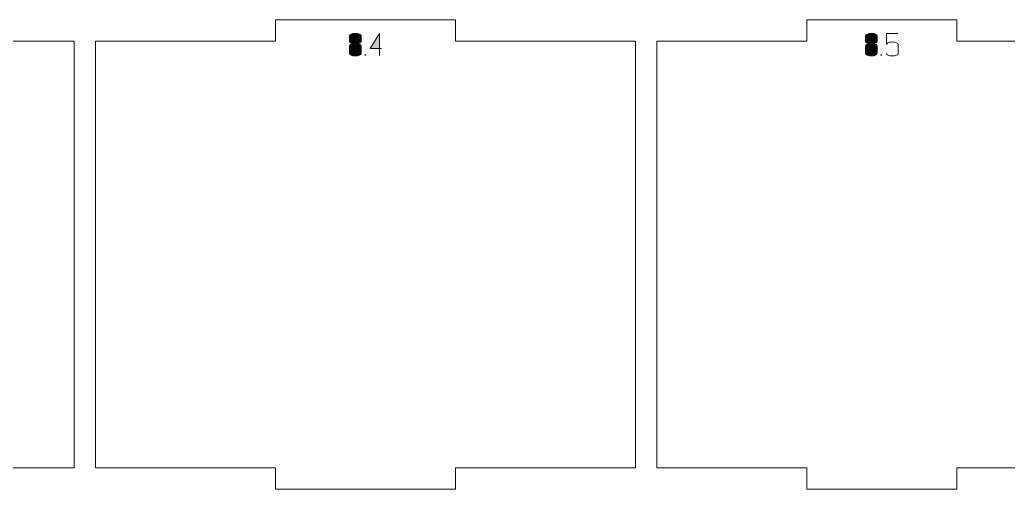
# Model space of a CAD drawing. Header units: centimetres. Extents: x -158 to 228, y -202 to 254.
# Drawn here: x 84.7 to 98.61, y -106.24 to -99.64 of the extents above; entities that cross this region are included whole.
import ezdxf

# ---------------------------------------------------------------- set-up
doc = ezdxf.new("R2010")
doc.units = ezdxf.units.CM
doc.header["$MEASUREMENT"] = 0
doc.layers.add('Capa 1', color=7, linetype='Continuous')

msp = doc.modelspace()

# ---------------------------------------------------------------- hatches: boundary and pattern name
at = {"layer": 'Capa 1', "true_color": 0x3e4095}
h = msp.add_hatch(color=175, dxfattribs=at)
edge = h.paths.add_edge_path()
edge.add_spline(control_points=[(89.33751, -99.94495), (89.33751, -99.9529), (89.34317, -99.96008), (89.35448, -99.9665), (89.36579, -99.97292), (89.38765, -99.9772), (89.42006, -99.97934), (89.45247, -99.9772), (89.47433, -99.97292), (89.48564, -99.9665), (89.49695, -99.96008), (89.50261, -99.9529), (89.50261, -99.94495), (89.50261, -99.94495), (89.50261, -99.87065), (89.50261, -99.87065), (89.50261, -99.86087), (89.49474, -99.85254), (89.47899, -99.84566), (89.46325, -99.83878), (89.4436, -99.83534), (89.42006, -99.83534), (89.39652, -99.83534), (89.37687, -99.83878), (89.36113, -99.84566), (89.34538, -99.85254), (89.33751, -99.86087), (89.33751, -99.87065), (89.33751, -99.87065), (89.33751, -99.94495), (89.33751, -99.94495)], knot_values=[0, 0, 0, 0, 0.1, 0.1, 0.1, 0.2, 0.2, 0.2, 0.3, 0.3, 0.3, 0.4, 0.4, 0.4, 0.5, 0.5, 0.5, 0.6, 0.6, 0.6, 0.7, 0.7, 0.7, 0.8, 0.8, 0.8, 0.9, 0.9, 0.9, 1, 1, 1, 1], degree=3, periodic=1)
h = msp.add_hatch(color=175, dxfattribs=at)
edge = h.paths.add_edge_path()
edge.add_spline(control_points=[(89.42006, -100.15178), (89.39652, -100.15178), (89.37687, -100.14834), (89.36113, -100.14146), (89.34538, -100.13458), (89.33751, -100.12625), (89.33751, -100.11647), (89.33751, -100.11647), (89.33751, -100.01328), (89.33751, -100.01328), (89.33751, -100.00502), (89.34317, -99.99784), (89.35448, -99.99173), (89.36579, -99.98561), (89.38765, -99.98148), (89.42006, -99.97934), (89.38765, -99.9772), (89.36579, -99.97292), (89.35448, -99.9665), (89.34317, -99.96008), (89.33751, -99.9529), (89.33751, -99.94495), (89.33751, -99.94495), (89.33751, -99.87065), (89.33751, -99.87065), (89.33751, -99.86087), (89.34538, -99.85254), (89.36113, -99.84566), (89.37687, -99.83878), (89.39652, -99.83534), (89.42006, -99.83534), (89.4436, -99.83534), (89.46325, -99.83878), (89.47899, -99.84566), (89.49474, -99.85254), (89.50261, -99.86087), (89.50261, -99.87065), (89.50261, -99.87065), (89.50261, -99.94495), (89.50261, -99.94495), (89.50261, -99.9529), (89.49695, -99.96008), (89.48564, -99.9665), (89.47433, -99.97292), (89.45247, -99.9772), (89.42006, -99.97934), (89.45247, -99.98148), (89.47433, -99.98561), (89.48564, -99.99173), (89.49695, -99.99784), (89.50261, -100.00502), (89.50261, -100.01328), (89.50261, -100.01328), (89.50261, -100.11647), (89.50261, -100.11647), (89.50261, -100.12625), (89.49474, -100.13458), (89.47899, -100.14146), (89.46325, -100.14834), (89.4436, -100.15178), (89.42006, -100.15178)], knot_values=[0, 0, 0, 0, 0.05, 0.05, 0.05, 0.1, 0.1, 0.1, 0.15, 0.15, 0.15, 0.2, 0.2, 0.2, 0.25, 0.25, 0.25, 0.3, 0.3, 0.3, 0.35, 0.35, 0.35, 0.4, 0.4, 0.4, 0.45, 0.45, 0.45, 0.5, 0.5, 0.5, 0.55, 0.55, 0.55, 0.6, 0.6, 0.6, 0.65, 0.65, 0.65, 0.7, 0.7, 0.7, 0.75, 0.75, 0.75, 0.8, 0.8, 0.8, 0.85, 0.85, 0.85, 0.9, 0.9, 0.9, 0.95, 0.95, 0.95, 1, 1, 1, 1], degree=3, periodic=1)
h = msp.add_hatch(color=175, dxfattribs=at)
edge = h.paths.add_edge_path()
edge.add_spline(control_points=[(89.76081, -100.04722), (89.76081, -100.04722), (89.76081, -99.83488), (89.76081, -99.83488), (89.76081, -99.83488), (89.63102, -100.04722), (89.63102, -100.04722), (89.63102, -100.04722), (89.76081, -100.04722), (89.76081, -100.04722)], knot_values=[0, 0, 0, 0, 0.33333333, 0.33333333, 0.33333333, 0.66666667, 0.66666667, 0.66666667, 1, 1, 1, 1], degree=3, periodic=1)
h = msp.add_hatch(color=175, dxfattribs=at)
edge = h.paths.add_edge_path()
edge.add_spline(control_points=[(89.76081, -100.04722), (89.76081, -100.04722), (89.76081, -100.15178), (89.76081, -100.15178), (89.76081, -100.15178), (89.76081, -100.04722), (89.76081, -100.04722), (89.76081, -100.04722), (89.63102, -100.04722), (89.63102, -100.04722), (89.63102, -100.04722), (89.76081, -99.83488), (89.76081, -99.83488), (89.76081, -99.83488), (89.76081, -100.04722), (89.76081, -100.04722), (89.76081, -100.04722), (89.79062, -100.04722), (89.79062, -100.04722), (89.79062, -100.04722), (89.76081, -100.04722), (89.76081, -100.04722)], knot_values=[0, 0, 0, 0, 0.14285714, 0.14285714, 0.14285714, 0.28571429, 0.28571429, 0.28571429, 0.42857143, 0.42857143, 0.42857143, 0.57142857, 0.57142857, 0.57142857, 0.71428571, 0.71428571, 0.71428571, 0.85714286, 0.85714286, 0.85714286, 1, 1, 1, 1], degree=3, periodic=1)
h = msp.add_hatch(color=175, dxfattribs=at)
edge = h.paths.add_edge_path()
edge.add_spline(control_points=[(96.60058, -99.94495), (96.60058, -99.9529), (96.60624, -99.96008), (96.61755, -99.9665), (96.62886, -99.97292), (96.65072, -99.9772), (96.68313, -99.97934), (96.71554, -99.9772), (96.7374, -99.97292), (96.74871, -99.9665), (96.76002, -99.96008), (96.76568, -99.9529), (96.76568, -99.94495), (96.76568, -99.94495), (96.76568, -99.87065), (96.76568, -99.87065), (96.76568, -99.86087), (96.75781, -99.85254), (96.74206, -99.84566), (96.72632, -99.83878), (96.70667, -99.83534), (96.68313, -99.83534), (96.65959, -99.83534), (96.63994, -99.83878), (96.6242, -99.84566), (96.60845, -99.85254), (96.60058, -99.86087), (96.60058, -99.87065), (96.60058, -99.87065), (96.60058, -99.94495), (96.60058, -99.94495)], knot_values=[0, 0, 0, 0, 0.1, 0.1, 0.1, 0.2, 0.2, 0.2, 0.3, 0.3, 0.3, 0.4, 0.4, 0.4, 0.5, 0.5, 0.5, 0.6, 0.6, 0.6, 0.7, 0.7, 0.7, 0.8, 0.8, 0.8, 0.9, 0.9, 0.9, 1, 1, 1, 1], degree=3, periodic=1)
h = msp.add_hatch(color=175, dxfattribs=at)
edge = h.paths.add_edge_path()
edge.add_spline(control_points=[(96.68313, -100.15178), (96.65959, -100.15178), (96.63994, -100.14834), (96.6242, -100.14146), (96.60845, -100.13458), (96.60058, -100.12625), (96.60058, -100.11647), (96.60058, -100.11647), (96.60058, -100.01328), (96.60058, -100.01328), (96.60058, -100.00502), (96.60624, -99.99784), (96.61755, -99.99173), (96.62886, -99.98561), (96.65072, -99.98148), (96.68313, -99.97934), (96.65072, -99.9772), (96.62886, -99.97292), (96.61755, -99.9665), (96.60624, -99.96008), (96.60058, -99.9529), (96.60058, -99.94495), (96.60058, -99.94495), (96.60058, -99.87065), (96.60058, -99.87065), (96.60058, -99.86087), (96.60845, -99.85254), (96.6242, -99.84566), (96.63994, -99.83878), (96.65959, -99.83534), (96.68313, -99.83534), (96.70667, -99.83534), (96.72632, -99.83878), (96.74206, -99.84566), (96.75781, -99.85254), (96.76568, -99.86087), (96.76568, -99.87065), (96.76568, -99.87065), (96.76568, -99.94495), (96.76568, -99.94495), (96.76568, -99.9529), (96.76002, -99.96008), (96.74871, -99.9665), (96.7374, -99.97292), (96.71554, -99.9772), (96.68313, -99.97934), (96.71554, -99.98148), (96.7374, -99.98561), (96.74871, -99.99173), (96.76002, -99.99784), (96.76568, -100.00502), (96.76568, -100.01328), (96.76568, -100.01328), (96.76568, -100.11647), (96.76568, -100.11647), (96.76568, -100.12625), (96.75781, -100.13458), (96.74206, -100.14146), (96.72632, -100.14834), (96.70667, -100.15178), (96.68313, -100.15178)], knot_values=[0, 0, 0, 0, 0.05, 0.05, 0.05, 0.1, 0.1, 0.1, 0.15, 0.15, 0.15, 0.2, 0.2, 0.2, 0.25, 0.25, 0.25, 0.3, 0.3, 0.3, 0.35, 0.35, 0.35, 0.4, 0.4, 0.4, 0.45, 0.45, 0.45, 0.5, 0.5, 0.5, 0.55, 0.55, 0.55, 0.6, 0.6, 0.6, 0.65, 0.65, 0.65, 0.7, 0.7, 0.7, 0.75, 0.75, 0.75, 0.8, 0.8, 0.8, 0.85, 0.85, 0.85, 0.9, 0.9, 0.9, 0.95, 0.95, 0.95, 1, 1, 1, 1], degree=3, periodic=1)
h = msp.add_hatch(color=175, dxfattribs=at)
edge = h.paths.add_edge_path()
edge.add_spline(control_points=[(96.97664, -100.15178), (96.9531, -100.15178), (96.93345, -100.14834), (96.91771, -100.14146), (96.90196, -100.13458), (96.89409, -100.12625), (96.89409, -100.11647), (96.89409, -100.12625), (96.90196, -100.13458), (96.91771, -100.14146), (96.93345, -100.14834), (96.9531, -100.15178), (96.97664, -100.15178), (97.00018, -100.15178), (97.01983, -100.14834), (97.03557, -100.14146), (97.05132, -100.13458), (97.05919, -100.12625), (97.05919, -100.11647), (97.05919, -100.11647), (97.05919, -99.99081), (97.05919, -99.99081), (97.05919, -99.98102), (97.05132, -99.97269), (97.03557, -99.96581), (97.01983, -99.95893), (97.00018, -99.95549), (96.97664, -99.95549), (96.95524, -99.95733), (96.93873, -99.95978), (96.92711, -99.96283), (96.91549, -99.96589), (96.90449, -99.97522), (96.89409, -99.99081), (96.89409, -99.99081), (96.89409, -99.83534), (96.89409, -99.83534), (96.89409, -99.83534), (97.05369, -99.83534), (97.05369, -99.83534), (97.05369, -99.83534), (96.89409, -99.83534), (96.89409, -99.83534), (96.89409, -99.83534), (96.89409, -99.99081), (96.89409, -99.99081), (96.90449, -99.97522), (96.91549, -99.96589), (96.92711, -99.96283), (96.93873, -99.95978), (96.95524, -99.95733), (96.97664, -99.95549), (97.00018, -99.95549), (97.01983, -99.95893), (97.03557, -99.96581), (97.05132, -99.97269), (97.05919, -99.98102), (97.05919, -99.99081), (97.05919, -99.99081), (97.05919, -100.11647), (97.05919, -100.11647), (97.05919, -100.12625), (97.05132, -100.13458), (97.03557, -100.14146), (97.01983, -100.14834), (97.00018, -100.15178), (96.97664, -100.15178)], knot_values=[0, 0, 0, 0, 0.04545455, 0.04545455, 0.04545455, 0.09090909, 0.09090909, 0.09090909, 0.13636364, 0.13636364, 0.13636364, 0.18181818, 0.18181818, 0.18181818, 0.22727273, 0.22727273, 0.22727273, 0.27272727, 0.27272727, 0.27272727, 0.31818182, 0.31818182, 0.31818182, 0.36363636, 0.36363636, 0.36363636, 0.40909091, 0.40909091, 0.40909091, 0.45454545, 0.45454545, 0.45454545, 0.5, 0.5, 0.5, 0.54545455, 0.54545455, 0.54545455, 0.59090909, 0.59090909, 0.59090909, 0.63636364, 0.63636364, 0.63636364, 0.68181818, 0.68181818, 0.68181818, 0.72727273, 0.72727273, 0.72727273, 0.77272727, 0.77272727, 0.77272727, 0.81818182, 0.81818182, 0.81818182, 0.86363636, 0.86363636, 0.86363636, 0.90909091, 0.90909091, 0.90909091, 0.95454545, 0.95454545, 0.95454545, 1, 1, 1, 1], degree=3, periodic=1)
h = msp.add_hatch(color=175, dxfattribs=at)
edge = h.paths.add_edge_path()
edge.add_spline(control_points=[(89.33751, -100.11647), (89.33751, -100.12625), (89.34538, -100.13458), (89.36113, -100.14146), (89.37687, -100.14834), (89.39652, -100.15178), (89.42006, -100.15178), (89.4436, -100.15178), (89.46325, -100.14834), (89.47899, -100.14146), (89.49474, -100.13458), (89.50261, -100.12625), (89.50261, -100.11647), (89.50261, -100.11647), (89.50261, -100.01328), (89.50261, -100.01328), (89.50261, -100.00502), (89.49695, -99.99784), (89.48564, -99.99173), (89.47433, -99.98561), (89.45247, -99.98148), (89.42006, -99.97934), (89.38765, -99.98148), (89.36579, -99.98561), (89.35448, -99.99173), (89.34317, -99.99784), (89.33751, -100.00502), (89.33751, -100.01328), (89.33751, -100.01328), (89.33751, -100.11647), (89.33751, -100.11647)], knot_values=[0, 0, 0, 0, 0.1, 0.1, 0.1, 0.2, 0.2, 0.2, 0.3, 0.3, 0.3, 0.4, 0.4, 0.4, 0.5, 0.5, 0.5, 0.6, 0.6, 0.6, 0.7, 0.7, 0.7, 0.8, 0.8, 0.8, 0.9, 0.9, 0.9, 1, 1, 1, 1], degree=3, periodic=1)
h = msp.add_hatch(color=175, dxfattribs=at)
edge = h.paths.add_edge_path()
edge.add_spline(control_points=[(96.60058, -100.11647), (96.60058, -100.12625), (96.60845, -100.13458), (96.6242, -100.14146), (96.63994, -100.14834), (96.65959, -100.15178), (96.68313, -100.15178), (96.70667, -100.15178), (96.72632, -100.14834), (96.74206, -100.14146), (96.75781, -100.13458), (96.76568, -100.12625), (96.76568, -100.11647), (96.76568, -100.11647), (96.76568, -100.01328), (96.76568, -100.01328), (96.76568, -100.00502), (96.76002, -99.99784), (96.74871, -99.99173), (96.7374, -99.98561), (96.71554, -99.98148), (96.68313, -99.97934), (96.65072, -99.98148), (96.62886, -99.98561), (96.61755, -99.99173), (96.60624, -99.99784), (96.60058, -100.00502), (96.60058, -100.01328), (96.60058, -100.01328), (96.60058, -100.11647), (96.60058, -100.11647)], knot_values=[0, 0, 0, 0, 0.1, 0.1, 0.1, 0.2, 0.2, 0.2, 0.3, 0.3, 0.3, 0.4, 0.4, 0.4, 0.5, 0.5, 0.5, 0.6, 0.6, 0.6, 0.7, 0.7, 0.7, 0.8, 0.8, 0.8, 0.9, 0.9, 0.9, 1, 1, 1, 1], degree=3, periodic=1)
h = msp.add_hatch(color=175, dxfattribs=at)
edge = h.paths.add_edge_path()
edge.add_spline(control_points=[(89.55764, -100.15178), (89.55764, -100.15178), (89.55764, -100.12931), (89.55764, -100.12931), (89.55764, -100.12931), (89.55764, -100.15178), (89.55764, -100.15178)], knot_values=[0, 0, 0, 0, 0.5, 0.5, 0.5, 1, 1, 1, 1], degree=3, periodic=1)
h = msp.add_hatch(color=175, dxfattribs=at)
edge = h.paths.add_edge_path()
edge.add_spline(control_points=[(96.82071, -100.15178), (96.82071, -100.15178), (96.82071, -100.12931), (96.82071, -100.12931), (96.82071, -100.12931), (96.82071, -100.15178), (96.82071, -100.15178)], knot_values=[0, 0, 0, 0, 0.5, 0.5, 0.5, 1, 1, 1, 1], degree=3, periodic=1)

# ---------------------------------------------------------------- linework, layer by layer
at = {"layer": 'Capa 1', "color": 240, "lineweight": 9}
for points in [[(74.32072, -99.94378), (74.32072, -99.94378), (74.32072, -105.94378), (74.32072, -105.94378), (74.32072, -105.94378), (78.03534, -105.94378), (78.03534, -105.94378), (78.03534, -105.94378), (78.03534, -106.24378), (78.03534, -106.24378), (78.03534, -106.24378), (81.74996, -106.24378), (81.74996, -106.24378), (81.74996, -106.24378), (81.74996, -105.94378), (81.74996, -105.94378), (81.74996, -105.94378), (85.46458, -105.94378), (85.46458, -105.94378), (85.46458, -105.94378), (85.46458, -99.94378), (85.46458, -99.94378), (85.46458, -99.94378), (81.74996, -99.94378), (81.74996, -99.94378), (81.74996, -99.94378), (81.74996, -99.64378), (81.74996, -99.64378), (81.74996, -99.64378), (78.03534, -99.64378), (78.03534, -99.64378), (78.03534, -99.64378), (78.03534, -99.94378), (78.03534, -99.94378), (78.03534, -99.94378), (74.32072, -99.94378), (74.32072, -99.94378)], [(85.76458, -99.94378), (85.76458, -99.94378), (85.76458, -105.94378), (85.76458, -105.94378), (85.76458, -105.94378), (88.29757, -105.94378), (88.29757, -105.94378), (88.29757, -105.94378), (88.29757, -106.24378), (88.29757, -106.24378), (88.29757, -106.24378), (90.83056, -106.24378), (90.83056, -106.24378), (90.83056, -106.24378), (90.83056, -105.94378), (90.83056, -105.94378), (90.83056, -105.94378), (93.36354, -105.94378), (93.36354, -105.94378), (93.36354, -105.94378), (93.36354, -99.94378), (93.36354, -99.94378), (93.36354, -99.94378), (90.83056, -99.94378), (90.83056, -99.94378), (90.83056, -99.94378), (90.83056, -99.64378), (90.83056, -99.64378), (90.83056, -99.64378), (88.29757, -99.64378), (88.29757, -99.64378), (88.29757, -99.64378), (88.29757, -99.94378), (88.29757, -99.94378), (88.29757, -99.94378), (85.76458, -99.94378), (85.76458, -99.94378)], [(93.66354, -99.94378), (93.66354, -99.94378), (93.66354, -105.94378), (93.66354, -105.94378), (93.66354, -105.94378), (95.77444, -105.94378), (95.77444, -105.94378), (95.77444, -105.94378), (95.77444, -106.24378), (95.77444, -106.24378), (95.77444, -106.24378), (97.88534, -106.24378), (97.88534, -106.24378), (97.88534, -106.24378), (97.88534, -105.94378), (97.88534, -105.94378), (97.88534, -105.94378), (99.99623, -105.94378), (99.99623, -105.94378), (99.99623, -105.94378), (99.99623, -99.94378), (99.99623, -99.94378), (99.99623, -99.94378), (97.88534, -99.94378), (97.88534, -99.94378), (97.88534, -99.94378), (97.88534, -99.64378), (97.88534, -99.64378), (97.88534, -99.64378), (95.77444, -99.64378), (95.77444, -99.64378), (95.77444, -99.64378), (95.77444, -99.94378), (95.77444, -99.94378), (95.77444, -99.94378), (93.66354, -99.94378), (93.66354, -99.94378)]]:
    msp.add_open_spline(points, degree=3, knots=[0, 0, 0, 0, 0.08333333, 0.08333333, 0.08333333, 0.16666667, 0.16666667, 0.16666667, 0.25, 0.25, 0.25, 0.33333333, 0.33333333, 0.33333333, 0.41666667, 0.41666667, 0.41666667, 0.5, 0.5, 0.5, 0.58333333, 0.58333333, 0.58333333, 0.66666667, 0.66666667, 0.66666667, 0.75, 0.75, 0.75, 0.83333333, 0.83333333, 0.83333333, 0.91666667, 0.91666667, 0.91666667, 1, 1, 1, 1], dxfattribs=at)
at = {"layer": 'Capa 1', "color": 114, "lineweight": 9}
for points, knots in [([(89.33751, -99.94495), (89.33751, -99.9529), (89.34317, -99.96008), (89.35448, -99.9665), (89.36579, -99.97292), (89.38765, -99.9772), (89.42006, -99.97934), (89.45247, -99.9772), (89.47433, -99.97292), (89.48564, -99.9665), (89.49695, -99.96008), (89.50261, -99.9529), (89.50261, -99.94495), (89.50261, -99.94495), (89.50261, -99.87065), (89.50261, -99.87065), (89.50261, -99.86087), (89.49474, -99.85254), (89.47899, -99.84566), (89.46325, -99.83878), (89.4436, -99.83534), (89.42006, -99.83534), (89.39652, -99.83534), (89.37687, -99.83878), (89.36113, -99.84566), (89.34538, -99.85254), (89.33751, -99.86087), (89.33751, -99.87065), (89.33751, -99.87065), (89.33751, -99.94495), (89.33751, -99.94495)], [0, 0, 0, 0, 0.1, 0.1, 0.1, 0.2, 0.2, 0.2, 0.3, 0.3, 0.3, 0.4, 0.4, 0.4, 0.5, 0.5, 0.5, 0.6, 0.6, 0.6, 0.7, 0.7, 0.7, 0.8, 0.8, 0.8, 0.9, 0.9, 0.9, 1, 1, 1, 1]), ([(89.42006, -100.15178), (89.39652, -100.15178), (89.37687, -100.14834), (89.36113, -100.14146), (89.34538, -100.13458), (89.33751, -100.12625), (89.33751, -100.11647), (89.33751, -100.11647), (89.33751, -100.01328), (89.33751, -100.01328), (89.33751, -100.00502), (89.34317, -99.99784), (89.35448, -99.99173), (89.36579, -99.98561), (89.38765, -99.98148), (89.42006, -99.97934), (89.38765, -99.9772), (89.36579, -99.97292), (89.35448, -99.9665), (89.34317, -99.96008), (89.33751, -99.9529), (89.33751, -99.94495), (89.33751, -99.94495), (89.33751, -99.87065), (89.33751, -99.87065), (89.33751, -99.86087), (89.34538, -99.85254), (89.36113, -99.84566), (89.37687, -99.83878), (89.39652, -99.83534), (89.42006, -99.83534), (89.4436, -99.83534), (89.46325, -99.83878), (89.47899, -99.84566), (89.49474, -99.85254), (89.50261, -99.86087), (89.50261, -99.87065), (89.50261, -99.87065), (89.50261, -99.94495), (89.50261, -99.94495), (89.50261, -99.9529), (89.49695, -99.96008), (89.48564, -99.9665), (89.47433, -99.97292), (89.45247, -99.9772), (89.42006, -99.97934), (89.45247, -99.98148), (89.47433, -99.98561), (89.48564, -99.99173), (89.49695, -99.99784), (89.50261, -100.00502), (89.50261, -100.01328), (89.50261, -100.01328), (89.50261, -100.11647), (89.50261, -100.11647), (89.50261, -100.12625), (89.49474, -100.13458), (89.47899, -100.14146), (89.46325, -100.14834), (89.4436, -100.15178), (89.42006, -100.15178)], [0, 0, 0, 0, 0.05, 0.05, 0.05, 0.1, 0.1, 0.1, 0.15, 0.15, 0.15, 0.2, 0.2, 0.2, 0.25, 0.25, 0.25, 0.3, 0.3, 0.3, 0.35, 0.35, 0.35, 0.4, 0.4, 0.4, 0.45, 0.45, 0.45, 0.5, 0.5, 0.5, 0.55, 0.55, 0.55, 0.6, 0.6, 0.6, 0.65, 0.65, 0.65, 0.7, 0.7, 0.7, 0.75, 0.75, 0.75, 0.8, 0.8, 0.8, 0.85, 0.85, 0.85, 0.9, 0.9, 0.9, 0.95, 0.95, 0.95, 1, 1, 1, 1]), ([(89.76081, -100.04722), (89.76081, -100.04722), (89.76081, -99.83488), (89.76081, -99.83488), (89.76081, -99.83488), (89.63102, -100.04722), (89.63102, -100.04722), (89.63102, -100.04722), (89.76081, -100.04722), (89.76081, -100.04722)], [0, 0, 0, 0, 0.33333333, 0.33333333, 0.33333333, 0.66666667, 0.66666667, 0.66666667, 1, 1, 1, 1]), ([(89.76081, -100.04722), (89.76081, -100.04722), (89.76081, -100.15178), (89.76081, -100.15178), (89.76081, -100.15178), (89.76081, -100.04722), (89.76081, -100.04722), (89.76081, -100.04722), (89.63102, -100.04722), (89.63102, -100.04722), (89.63102, -100.04722), (89.76081, -99.83488), (89.76081, -99.83488), (89.76081, -99.83488), (89.76081, -100.04722), (89.76081, -100.04722), (89.76081, -100.04722), (89.79062, -100.04722), (89.79062, -100.04722), (89.79062, -100.04722), (89.76081, -100.04722), (89.76081, -100.04722)], [0, 0, 0, 0, 0.14285714, 0.14285714, 0.14285714, 0.28571429, 0.28571429, 0.28571429, 0.42857143, 0.42857143, 0.42857143, 0.57142857, 0.57142857, 0.57142857, 0.71428571, 0.71428571, 0.71428571, 0.85714286, 0.85714286, 0.85714286, 1, 1, 1, 1]), ([(96.60058, -99.94495), (96.60058, -99.9529), (96.60624, -99.96008), (96.61755, -99.9665), (96.62886, -99.97292), (96.65072, -99.9772), (96.68313, -99.97934), (96.71554, -99.9772), (96.7374, -99.97292), (96.74871, -99.9665), (96.76002, -99.96008), (96.76568, -99.9529), (96.76568, -99.94495), (96.76568, -99.94495), (96.76568, -99.87065), (96.76568, -99.87065), (96.76568, -99.86087), (96.75781, -99.85254), (96.74206, -99.84566), (96.72632, -99.83878), (96.70667, -99.83534), (96.68313, -99.83534), (96.65959, -99.83534), (96.63994, -99.83878), (96.6242, -99.84566), (96.60845, -99.85254), (96.60058, -99.86087), (96.60058, -99.87065), (96.60058, -99.87065), (96.60058, -99.94495), (96.60058, -99.94495)], [0, 0, 0, 0, 0.1, 0.1, 0.1, 0.2, 0.2, 0.2, 0.3, 0.3, 0.3, 0.4, 0.4, 0.4, 0.5, 0.5, 0.5, 0.6, 0.6, 0.6, 0.7, 0.7, 0.7, 0.8, 0.8, 0.8, 0.9, 0.9, 0.9, 1, 1, 1, 1]), ([(96.68313, -100.15178), (96.65959, -100.15178), (96.63994, -100.14834), (96.6242, -100.14146), (96.60845, -100.13458), (96.60058, -100.12625), (96.60058, -100.11647), (96.60058, -100.11647), (96.60058, -100.01328), (96.60058, -100.01328), (96.60058, -100.00502), (96.60624, -99.99784), (96.61755, -99.99173), (96.62886, -99.98561), (96.65072, -99.98148), (96.68313, -99.97934), (96.65072, -99.9772), (96.62886, -99.97292), (96.61755, -99.9665), (96.60624, -99.96008), (96.60058, -99.9529), (96.60058, -99.94495), (96.60058, -99.94495), (96.60058, -99.87065), (96.60058, -99.87065), (96.60058, -99.86087), (96.60845, -99.85254), (96.6242, -99.84566), (96.63994, -99.83878), (96.65959, -99.83534), (96.68313, -99.83534), (96.70667, -99.83534), (96.72632, -99.83878), (96.74206, -99.84566), (96.75781, -99.85254), (96.76568, -99.86087), (96.76568, -99.87065), (96.76568, -99.87065), (96.76568, -99.94495), (96.76568, -99.94495), (96.76568, -99.9529), (96.76002, -99.96008), (96.74871, -99.9665), (96.7374, -99.97292), (96.71554, -99.9772), (96.68313, -99.97934), (96.71554, -99.98148), (96.7374, -99.98561), (96.74871, -99.99173), (96.76002, -99.99784), (96.76568, -100.00502), (96.76568, -100.01328), (96.76568, -100.01328), (96.76568, -100.11647), (96.76568, -100.11647), (96.76568, -100.12625), (96.75781, -100.13458), (96.74206, -100.14146), (96.72632, -100.14834), (96.70667, -100.15178), (96.68313, -100.15178)], [0, 0, 0, 0, 0.05, 0.05, 0.05, 0.1, 0.1, 0.1, 0.15, 0.15, 0.15, 0.2, 0.2, 0.2, 0.25, 0.25, 0.25, 0.3, 0.3, 0.3, 0.35, 0.35, 0.35, 0.4, 0.4, 0.4, 0.45, 0.45, 0.45, 0.5, 0.5, 0.5, 0.55, 0.55, 0.55, 0.6, 0.6, 0.6, 0.65, 0.65, 0.65, 0.7, 0.7, 0.7, 0.75, 0.75, 0.75, 0.8, 0.8, 0.8, 0.85, 0.85, 0.85, 0.9, 0.9, 0.9, 0.95, 0.95, 0.95, 1, 1, 1, 1]), ([(96.97664, -100.15178), (96.9531, -100.15178), (96.93345, -100.14834), (96.91771, -100.14146), (96.90196, -100.13458), (96.89409, -100.12625), (96.89409, -100.11647), (96.89409, -100.12625), (96.90196, -100.13458), (96.91771, -100.14146), (96.93345, -100.14834), (96.9531, -100.15178), (96.97664, -100.15178), (97.00018, -100.15178), (97.01983, -100.14834), (97.03557, -100.14146), (97.05132, -100.13458), (97.05919, -100.12625), (97.05919, -100.11647), (97.05919, -100.11647), (97.05919, -99.99081), (97.05919, -99.99081), (97.05919, -99.98102), (97.05132, -99.97269), (97.03557, -99.96581), (97.01983, -99.95893), (97.00018, -99.95549), (96.97664, -99.95549), (96.95524, -99.95733), (96.93873, -99.95978), (96.92711, -99.96283), (96.91549, -99.96589), (96.90449, -99.97522), (96.89409, -99.99081), (96.89409, -99.99081), (96.89409, -99.83534), (96.89409, -99.83534), (96.89409, -99.83534), (97.05369, -99.83534), (97.05369, -99.83534), (97.05369, -99.83534), (96.89409, -99.83534), (96.89409, -99.83534), (96.89409, -99.83534), (96.89409, -99.99081), (96.89409, -99.99081), (96.90449, -99.97522), (96.91549, -99.96589), (96.92711, -99.96283), (96.93873, -99.95978), (96.95524, -99.95733), (96.97664, -99.95549), (97.00018, -99.95549), (97.01983, -99.95893), (97.03557, -99.96581), (97.05132, -99.97269), (97.05919, -99.98102), (97.05919, -99.99081), (97.05919, -99.99081), (97.05919, -100.11647), (97.05919, -100.11647), (97.05919, -100.12625), (97.05132, -100.13458), (97.03557, -100.14146), (97.01983, -100.14834), (97.00018, -100.15178), (96.97664, -100.15178)], [0, 0, 0, 0, 0.04545455, 0.04545455, 0.04545455, 0.09090909, 0.09090909, 0.09090909, 0.13636364, 0.13636364, 0.13636364, 0.18181818, 0.18181818, 0.18181818, 0.22727273, 0.22727273, 0.22727273, 0.27272727, 0.27272727, 0.27272727, 0.31818182, 0.31818182, 0.31818182, 0.36363636, 0.36363636, 0.36363636, 0.40909091, 0.40909091, 0.40909091, 0.45454545, 0.45454545, 0.45454545, 0.5, 0.5, 0.5, 0.54545455, 0.54545455, 0.54545455, 0.59090909, 0.59090909, 0.59090909, 0.63636364, 0.63636364, 0.63636364, 0.68181818, 0.68181818, 0.68181818, 0.72727273, 0.72727273, 0.72727273, 0.77272727, 0.77272727, 0.77272727, 0.81818182, 0.81818182, 0.81818182, 0.86363636, 0.86363636, 0.86363636, 0.90909091, 0.90909091, 0.90909091, 0.95454545, 0.95454545, 0.95454545, 1, 1, 1, 1]), ([(89.33751, -100.11647), (89.33751, -100.12625), (89.34538, -100.13458), (89.36113, -100.14146), (89.37687, -100.14834), (89.39652, -100.15178), (89.42006, -100.15178), (89.4436, -100.15178), (89.46325, -100.14834), (89.47899, -100.14146), (89.49474, -100.13458), (89.50261, -100.12625), (89.50261, -100.11647), (89.50261, -100.11647), (89.50261, -100.01328), (89.50261, -100.01328), (89.50261, -100.00502), (89.49695, -99.99784), (89.48564, -99.99173), (89.47433, -99.98561), (89.45247, -99.98148), (89.42006, -99.97934), (89.38765, -99.98148), (89.36579, -99.98561), (89.35448, -99.99173), (89.34317, -99.99784), (89.33751, -100.00502), (89.33751, -100.01328), (89.33751, -100.01328), (89.33751, -100.11647), (89.33751, -100.11647)], [0, 0, 0, 0, 0.1, 0.1, 0.1, 0.2, 0.2, 0.2, 0.3, 0.3, 0.3, 0.4, 0.4, 0.4, 0.5, 0.5, 0.5, 0.6, 0.6, 0.6, 0.7, 0.7, 0.7, 0.8, 0.8, 0.8, 0.9, 0.9, 0.9, 1, 1, 1, 1]), ([(96.60058, -100.11647), (96.60058, -100.12625), (96.60845, -100.13458), (96.6242, -100.14146), (96.63994, -100.14834), (96.65959, -100.15178), (96.68313, -100.15178), (96.70667, -100.15178), (96.72632, -100.14834), (96.74206, -100.14146), (96.75781, -100.13458), (96.76568, -100.12625), (96.76568, -100.11647), (96.76568, -100.11647), (96.76568, -100.01328), (96.76568, -100.01328), (96.76568, -100.00502), (96.76002, -99.99784), (96.74871, -99.99173), (96.7374, -99.98561), (96.71554, -99.98148), (96.68313, -99.97934), (96.65072, -99.98148), (96.62886, -99.98561), (96.61755, -99.99173), (96.60624, -99.99784), (96.60058, -100.00502), (96.60058, -100.01328), (96.60058, -100.01328), (96.60058, -100.11647), (96.60058, -100.11647)], [0, 0, 0, 0, 0.1, 0.1, 0.1, 0.2, 0.2, 0.2, 0.3, 0.3, 0.3, 0.4, 0.4, 0.4, 0.5, 0.5, 0.5, 0.6, 0.6, 0.6, 0.7, 0.7, 0.7, 0.8, 0.8, 0.8, 0.9, 0.9, 0.9, 1, 1, 1, 1]), ([(89.55764, -100.15178), (89.55764, -100.15178), (89.55764, -100.12931), (89.55764, -100.12931), (89.55764, -100.12931), (89.55764, -100.15178), (89.55764, -100.15178)], [0, 0, 0, 0, 0.5, 0.5, 0.5, 1, 1, 1, 1]), ([(96.82071, -100.15178), (96.82071, -100.15178), (96.82071, -100.12931), (96.82071, -100.12931), (96.82071, -100.12931), (96.82071, -100.15178), (96.82071, -100.15178)], [0, 0, 0, 0, 0.5, 0.5, 0.5, 1, 1, 1, 1])]:
    msp.add_open_spline(points, degree=3, knots=knots, dxfattribs=at)

doc.saveas('drawing.dxf')
